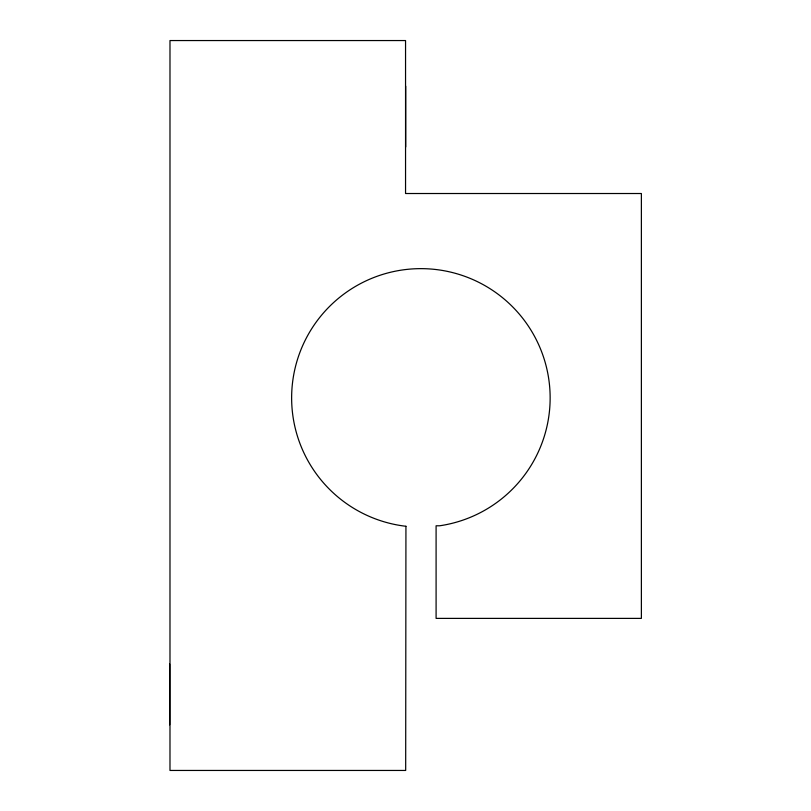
<?xml version="1.0" encoding="UTF-8"?>
<svg xmlns="http://www.w3.org/2000/svg" width="811" height="811" viewBox="0 0 811 811"><rect width="100%" height="100%" fill="white"/><g stroke="black" fill="none" stroke-linecap="round" stroke-linejoin="round"><path stroke-width="1.22" d="M405.682 86.169L405.682 146.994M169.651 664.006L169.651 724.831M405.936 526.278L405.682 770.45L169.986 770.45L169.986 40.55L405.551 40.55L405.551 193.515L641.379 193.515L641.379 618.387L436.095 618.387L436.095 525.781L439.674 525.781A129.253 129.253 0 0 0 528.843 326.823A129.253 129.253 0 0 0 310.846 330.087A129.253 129.253 0 0 0 405.936 526.278"/></g></svg>
